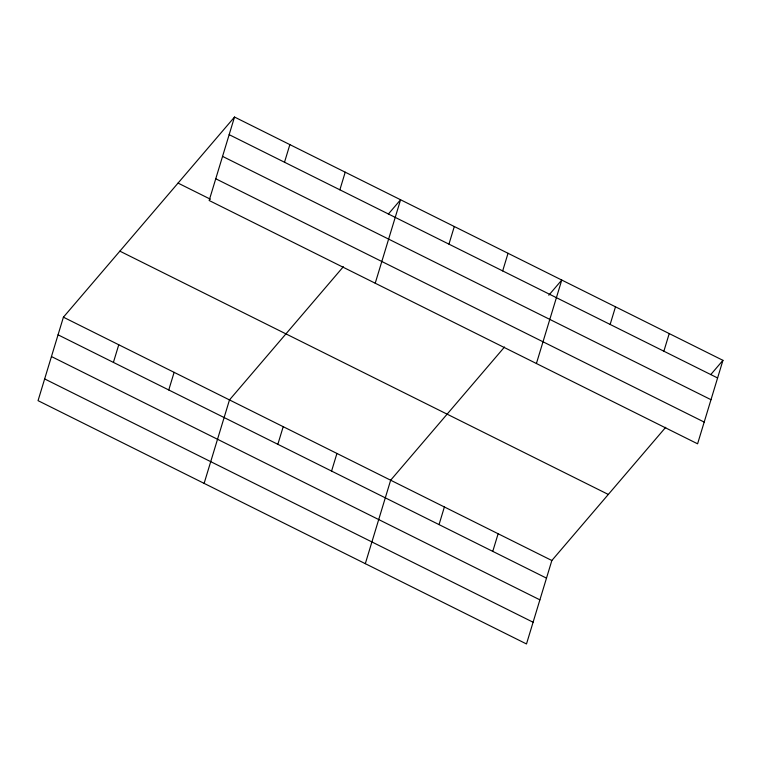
<?xml version="1.0" encoding="UTF-8"?>
<svg xmlns="http://www.w3.org/2000/svg" width="761" height="761" viewBox="0 0 761 761"><rect width="100%" height="100%" fill="white"/><g stroke="black" fill="none" stroke-linecap="round" stroke-linejoin="round"><path stroke-width="1.14" d="M234.512 117.042L209.151 200.495L697.59 443.806L722.95 360.343L234.512 117.042L63.41 317.194L38.05 400.657L526.488 643.958L551.849 560.505L665.723 427.292M113.408 362.398L118.764 344.771M168.761 389.974L174.117 372.348M284.509 162.236L289.865 144.609M204.119 483.378L229.48 399.925L343.354 266.711M339.872 189.812L345.218 172.186M277.851 444.31L283.206 426.683M375.221 283.216L400.581 199.763L388.367 214.041M331.577 471.069L336.933 453.451M448.952 244.148L454.307 226.521M365.309 563.673L390.659 480.21L504.533 346.997M502.679 270.916L508.034 253.289M439.04 524.605L444.386 506.978M536.41 363.511L561.761 280.058L548.795 295.23M492.767 551.364L498.122 533.737M610.141 324.443L615.497 306.816M663.868 351.202L669.223 333.584M710.745 374.621L722.95 360.343M229.156 134.659L717.594 377.97M222.554 156.386L710.993 399.696M215.753 178.768L704.191 422.079M178.045 183.087L210.426 199.22M119.867 251.149L608.315 494.45M63.41 317.194L551.849 560.505M58.055 334.821L546.493 578.132M51.453 356.548L539.891 599.849M44.652 378.93L533.09 622.232"/></g></svg>
